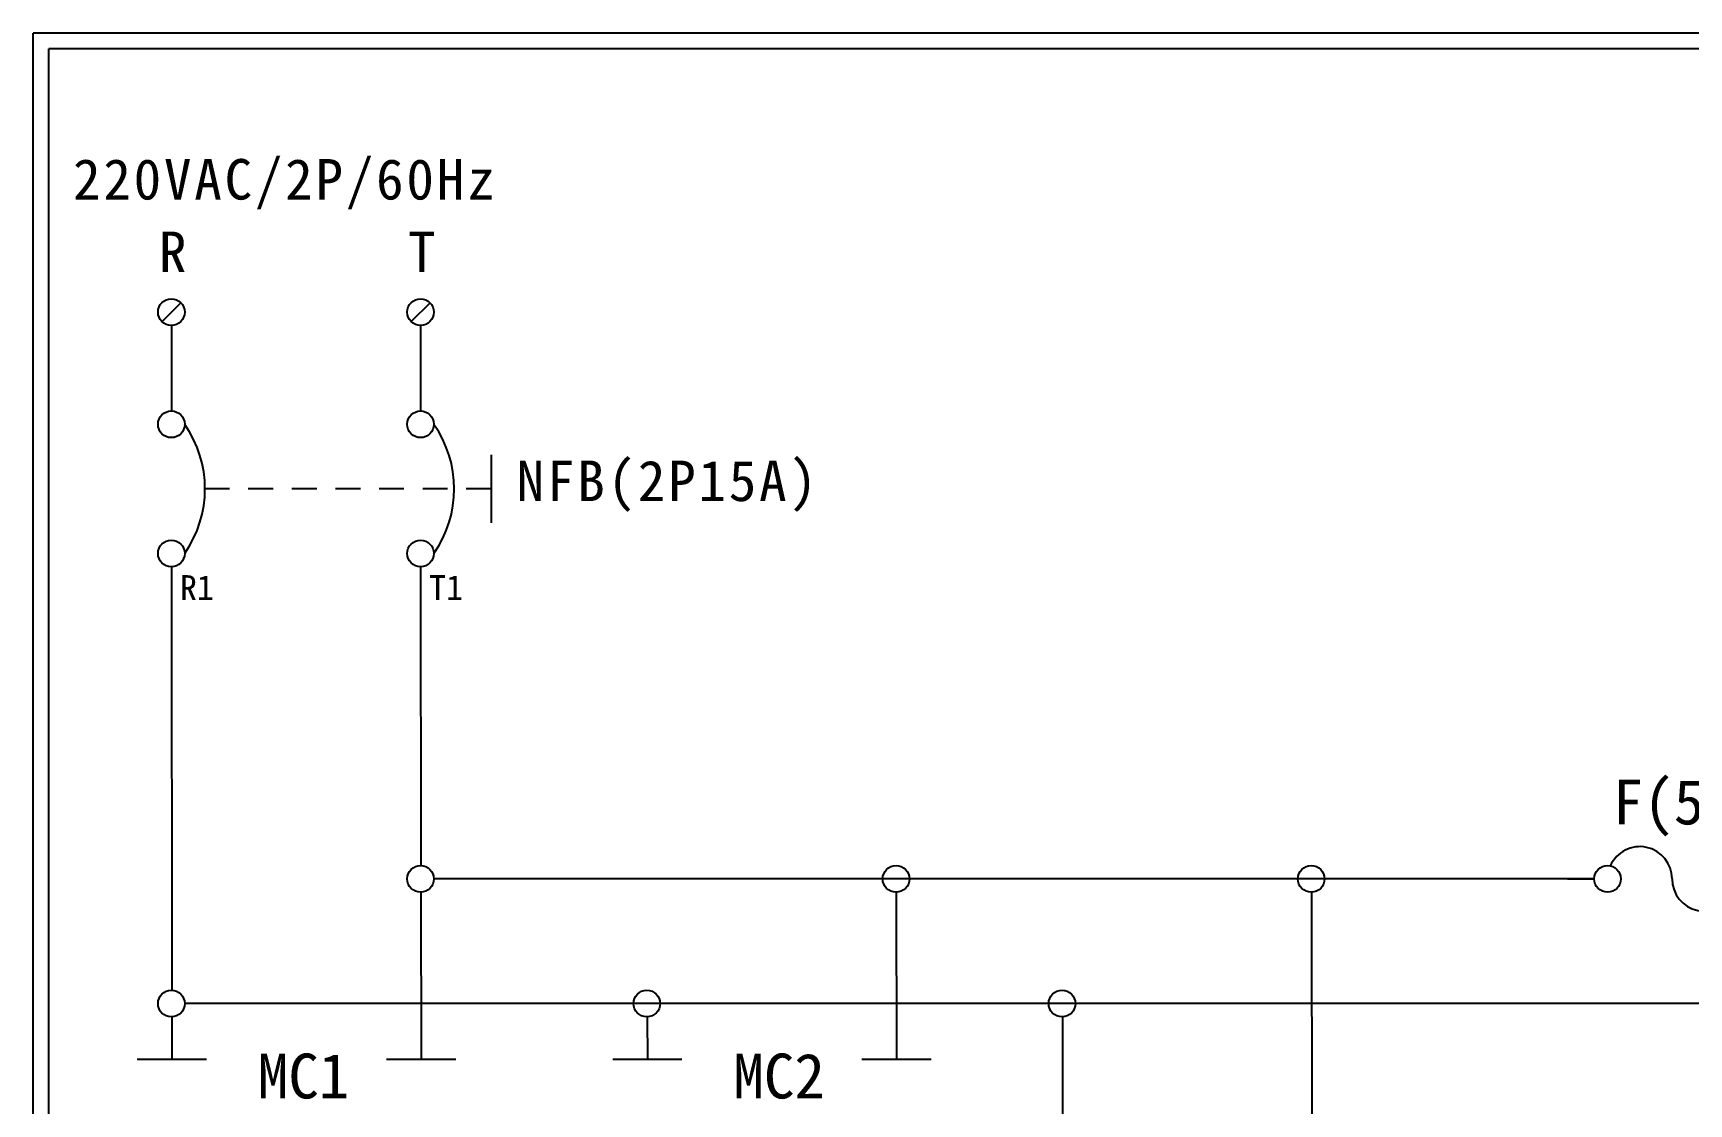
# Model space of a CAD drawing. Extents: x -24 to 263, y 255 to 459.
# Drawn here: x -23.6 to 109.3, y 373.6 to 459.4 of the extents above; entities that cross this region are included whole.
import ezdxf

# ---------------------------------------------------------------- set-up
doc = ezdxf.new("R2010")
doc.units = 0
doc.linetypes.add('HIDDEN9', pattern=[3.5, 2, -1.5])
doc.layers.get('0').update_dxf_attribs({"linetype": 'CONTINUOUS'})
doc.layers.add('圖框層', color=7, linetype='CONTINUOUS')
doc.layers.add('標尺寸層', color=3, linetype='CONTINUOUS')
doc.styles.add('STSL', font='KAIU.TTF')
doc.styles.add('標楷體', font='KAIU.TTF')

# ---------------------------------------------------------------- blocks, each defined once
blk = doc.blocks.new('FUSE')
at = {"color": 7}
for p, q in [((0, 0), (2.14, 0)), ((14.64, 0), (16.78, 0))]:
    blk.add_line(p, q, dxfattribs=at)
for centre in [(3.21, 0), (13.56, 0)]:
    blk.add_circle(centre, 1.07)
for centre, start, end in [((5.8, 0), 0, 156.116), ((10.98, 0), 180, 336.116)]:
    blk.add_arc(centre, 2.59, start, end, dxfattribs=at)

msp = doc.modelspace()

# ---------------------------------------------------------------- linework, layer by layer
for p, q in [((-11.73, 437.82), (-13.24, 436.31)), ((8.27, 437.82), (6.76, 436.31)), ((-12.49, 416.58), (-12.46, 382.67)), ((7.51, 416.58), (7.53, 392.67)), ((101.7, 391.6), (8.58, 391.6)), ((7.53, 390.53), (7.55, 377.15)), ((45.69, 390.53), (45.71, 377.15)), ((79.01, 390.53), (79.03, 366.88)), ((122.41, 381.6), (-11.42, 381.6)), ((-12.46, 380.53), (-12.44, 377.15)), ((25.7, 380.53), (25.71, 377.15)), ((59.02, 380.53), (59.03, 366.88))]:
    msp.add_line(p, q)
at = {"color": 7, "linetype": 'HIDDEN9'}
msp.add_line((13.18, 422.89), (-9.79, 422.89), dxfattribs=at)
for centre in [(-12.49, 437.07), (7.51, 437.07), (-12.49, 428.07), (7.51, 428.07), (-12.49, 417.71), (7.51, 417.71), (7.51, 391.6), (45.67, 391.6), (78.99, 391.6), (-12.49, 381.6), (25.67, 381.6), (58.99, 381.6)]:
    msp.add_circle(centre, 1.07)
at = {"color": 7}
for centre in [(-18.84, 422.89), (1.16, 422.89)]:
    msp.add_arc(centre, 9.05, 325.1286, 34.8714, dxfattribs=at)
at = {"layer": '圖框層', "color": 7}
for p, q in [((263.42, 459.45), (-23.58, 459.45)), ((-23.58, 255.48), (-23.58, 459.45)), ((262.17, 458.2), (-22.33, 458.2)), ((-22.33, 256.73), (-22.33, 458.2))]:
    msp.add_line(p, q, dxfattribs=at)
at = {"layer": '標尺寸層', "color": 7}
for p, q in [((-12.49, 436), (-12.49, 429.14)), ((7.51, 436), (7.51, 429.14)), ((13.18, 425.62), (13.18, 420.16)), ((-12.49, 416.64), (-12.49, 416.58)), ((7.51, 416.64), (7.51, 416.58)), ((-15.23, 377.15), (-9.66, 377.15)), ((4.77, 377.15), (10.34, 377.15)), ((22.93, 377.15), (28.49, 377.15)), ((42.93, 377.15), (48.49, 377.15))]:
    msp.add_line(p, q, dxfattribs=at)

# ---------------------------------------------------------------- block references
at = {"color": 7}
msp.add_blockref('FUSE', (99.56, 391.6), dxfattribs=at)

# ---------------------------------------------------------------- texts
at = {"color": 0, "char_height": 3.25, "style": '標楷體'}
for s, insert, width, attachment_point in [('\\pt6.5;{\\T1.1;220VAC/2P/60Hz}', (-20.38, 449.35), 35.213, 1), ('\\pt6.5;{\\T1.1;R}', (-13.49, 443.53), 2, 1), ('\\pt6.5;{\\T1.1;T}', (6.51, 443.53), 2, 1), ('\\pt6.5;{\\T1.1;NFB(2P15A)}', (27.38, 425.16), 24.6072, 2)]:
    msp.add_mtext(s, dxfattribs=dict(at, insert=insert, width=width, attachment_point=attachment_point))
at = {"layer": '圖框層', "color": 4, "style": 'STSL'}
for s, height, p in [('R1', 2, (-11.8, 413.97)), ('T1', 2, (8.2, 413.97)), ('F(5A)', 3.6, (103.19, 395.97)), ('MC1', 3.6, (-5.55, 373.99)), ('MC2', 3.6, (32.61, 373.99))]:
    msp.add_text(s, height=height, dxfattribs=at).set_placement(p)

doc.saveas('drawing.dxf')
